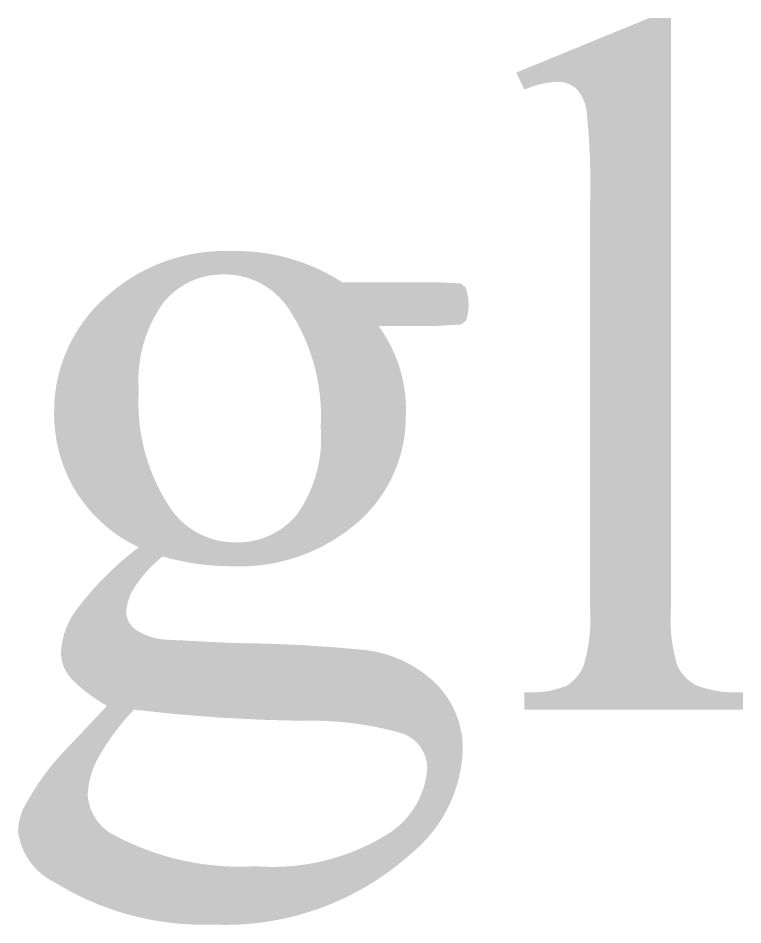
# Model space of a CAD drawing. Header units: millimetres. Extents: x 1235 to 1439, y 1033 to 1126.
# Drawn here: x 1332.411 to 1336.103, y 1051.88 to 1056.5 of the extents above; entities that cross this region are included whole.
import ezdxf

# ---------------------------------------------------------------- set-up
doc = ezdxf.new("R2010")
doc.units = ezdxf.units.MM
doc.layers.add('默认', color=18, linetype='Continuous', true_color=0x000000)

msp = doc.modelspace()

# ---------------------------------------------------------------- hatches: boundary and pattern name
at = {"layer": '默认'}
msp.add_hatch(color=256, dxfattribs=at).paths.add_polyline_path([(1335.7359, 1056.4996), (1335.7359, 1053.489), (1335.7349, 1053.4712), (1335.7343, 1053.4534), (1335.7342, 1053.4356), (1335.7344, 1053.4178), (1335.735, 1053.3999), (1335.7359, 1053.3821), (1335.7373, 1053.3642), (1335.7391, 1053.3464), (1335.7412, 1053.3286), (1335.7437, 1053.3109), (1335.7467, 1053.2933), (1335.7499, 1053.2757), (1335.7536, 1053.2583), (1335.7577, 1053.2409), (1335.7621, 1053.2236), (1335.7668, 1053.2065), (1335.7686, 1053.2025), (1335.7705, 1053.1984), (1335.7725, 1053.1944), (1335.7746, 1053.1904), (1335.7767, 1053.1865), (1335.7789, 1053.1825), (1335.7813, 1053.1787), (1335.7837, 1053.1748), (1335.7862, 1053.171), (1335.7887, 1053.1673), (1335.7914, 1053.1636), (1335.7941, 1053.1599), (1335.7969, 1053.1564), (1335.7998, 1053.1528), (1335.8028, 1053.1493), (1335.8058, 1053.1459), (1335.8089, 1053.1426), (1335.812, 1053.1393), (1335.8153, 1053.1361), (1335.8186, 1053.1329), (1335.8219, 1053.1299), (1335.8253, 1053.1269), (1335.8288, 1053.1239), (1335.8324, 1053.1211), (1335.8359, 1053.1183), (1335.8396, 1053.1156), (1335.8432, 1053.113), (1335.847, 1053.1105), (1335.8507, 1053.108), (1335.8545, 1053.1057), (1335.8584, 1053.1034), (1335.8622, 1053.1012), (1335.8765, 1053.0959), (1335.8909, 1053.0909), (1335.9055, 1053.0864), (1335.9202, 1053.0822), (1335.9351, 1053.0785), (1335.9501, 1053.0752), (1335.9652, 1053.0722), (1335.9804, 1053.0698), (1335.9956, 1053.0677), (1336.0109, 1053.0661), (1336.0262, 1053.0649), (1336.0416, 1053.0641), (1336.0569, 1053.0638), (1336.0722, 1053.0638), (1336.0874, 1053.0643), (1336.1026, 1053.0653), (1336.1026, 1052.9761), (1334.99, 1052.9761), (1334.99, 1053.0653), (1335.0035, 1053.0644), (1335.017, 1053.064), (1335.0306, 1053.0639), (1335.0441, 1053.0642), (1335.0577, 1053.0649), (1335.0713, 1053.066), (1335.0849, 1053.0674), (1335.0984, 1053.0693), (1335.1119, 1053.0715), (1335.1252, 1053.0741), (1335.1385, 1053.0771), (1335.1517, 1053.0805), (1335.1648, 1053.0842), (1335.1777, 1053.0883), (1335.1905, 1053.0927), (1335.2031, 1053.0975), (1335.2068, 1053.0998), (1335.2105, 1053.1022), (1335.2141, 1053.1046), (1335.2177, 1053.1071), (1335.2212, 1053.1098), (1335.2247, 1053.1124), (1335.2282, 1053.1152), (1335.2316, 1053.1181), (1335.2349, 1053.121), (1335.2382, 1053.124), (1335.2414, 1053.127), (1335.2446, 1053.1302), (1335.2477, 1053.1334), (1335.2507, 1053.1366), (1335.2537, 1053.14), (1335.2566, 1053.1434), (1335.2594, 1053.1468), (1335.2622, 1053.1503), (1335.2648, 1053.1539), (1335.2674, 1053.1575), (1335.27, 1053.1612), (1335.2724, 1053.1649), (1335.2748, 1053.1686), (1335.2771, 1053.1724), (1335.2793, 1053.1763), (1335.2814, 1053.1801), (1335.2834, 1053.1841), (1335.2854, 1053.188), (1335.2872, 1053.192), (1335.289, 1053.196), (1335.2907, 1053.2), (1335.2923, 1053.204), (1335.2972, 1053.2213), (1335.3017, 1053.2387), (1335.3059, 1053.2562), (1335.3096, 1053.2738), (1335.313, 1053.2915), (1335.316, 1053.3093), (1335.3186, 1053.3272), (1335.3208, 1053.3451), (1335.3227, 1053.3631), (1335.3241, 1053.3811), (1335.3252, 1053.3991), (1335.3258, 1053.4171), (1335.3261, 1053.4351), (1335.326, 1053.4531), (1335.3254, 1053.4711), (1335.3245, 1053.489), (1335.3245, 1055.5506), (1335.3261, 1055.6687), (1335.3237, 1055.7869), (1335.3174, 1055.9049), (1335.3072, 1056.0226), (1335.3067, 1056.0267), (1335.3061, 1056.0309), (1335.3055, 1056.035), (1335.3047, 1056.0391), (1335.3039, 1056.0432), (1335.303, 1056.0473), (1335.302, 1056.0514), (1335.3009, 1056.0555), (1335.2997, 1056.0595), (1335.2985, 1056.0636), (1335.2971, 1056.0676), (1335.2957, 1056.0716), (1335.2942, 1056.0756), (1335.2926, 1056.0795), (1335.291, 1056.0834), (1335.2892, 1056.0873), (1335.2874, 1056.0911), (1335.2855, 1056.0949), (1335.2835, 1056.0987), (1335.2814, 1056.1024), (1335.2793, 1056.1061), (1335.2771, 1056.1097), (1335.2748, 1056.1133), (1335.2725, 1056.1168), (1335.27, 1056.1202), (1335.2676, 1056.1236), (1335.265, 1056.127), (1335.2624, 1056.1303), (1335.2598, 1056.1335), (1335.257, 1056.1367), (1335.2543, 1056.1398), (1335.2514, 1056.1428), (1335.2489, 1056.1448), (1335.2463, 1056.1467), (1335.2437, 1056.1486), (1335.241, 1056.1505), (1335.2382, 1056.1522), (1335.2354, 1056.154), (1335.2326, 1056.1556), (1335.2297, 1056.1572), (1335.2268, 1056.1588), (1335.2239, 1056.1603), (1335.2209, 1056.1617), (1335.2178, 1056.163), (1335.2148, 1056.1643), (1335.2117, 1056.1655), (1335.2086, 1056.1667), (1335.2054, 1056.1678), (1335.2022, 1056.1688), (1335.199, 1056.1697), (1335.1958, 1056.1706), (1335.1926, 1056.1713), (1335.1894, 1056.172), (1335.1861, 1056.1727), (1335.1829, 1056.1732), (1335.1796, 1056.1737), (1335.1763, 1056.1742), (1335.1731, 1056.1745), (1335.1698, 1056.1748), (1335.1665, 1056.175), (1335.1633, 1056.1751), (1335.16, 1056.1751), (1335.1568, 1056.1751), (1335.1536, 1056.175), (1335.1431, 1056.1743), (1335.1326, 1056.1734), (1335.1221, 1056.1722), (1335.1116, 1056.1708), (1335.1011, 1056.1691), (1335.0907, 1056.1672), (1335.0803, 1056.1651), (1335.07, 1056.1627), (1335.0597, 1056.1601), (1335.0495, 1056.1572), (1335.0393, 1056.1541), (1335.0293, 1056.1508), (1335.0193, 1056.1473), (1335.0094, 1056.1435), (1334.9997, 1056.1396), (1334.99, 1056.1354), (1334.9479, 1056.2221), (1335.6244, 1056.4996)], flags=0)
h = msp.add_hatch(color=256, dxfattribs=at)
h.paths.add_polyline_path([(1333.0251, 1053.8037), (1333.013, 1053.8095), (1333.001, 1053.8154), (1332.9891, 1053.8217), (1332.9773, 1053.8281), (1332.9656, 1053.8348), (1332.9539, 1053.8417), (1332.9424, 1053.8488), (1332.931, 1053.8561), (1332.9197, 1053.8637), (1332.9086, 1053.8714), (1332.8975, 1053.8794), (1332.8867, 1053.8876), (1332.8759, 1053.896), (1332.8653, 1053.9045), (1332.8549, 1053.9133), (1332.8446, 1053.9223), (1332.8345, 1053.9314), (1332.8245, 1053.9408), (1332.8148, 1053.9503), (1332.8052, 1053.9599), (1332.7957, 1053.9698), (1332.7865, 1053.9798), (1332.7775, 1053.9899), (1332.7687, 1054.0002), (1332.76, 1054.0107), (1332.7516, 1054.0213), (1332.7434, 1054.032), (1332.7353, 1054.0429), (1332.7275, 1054.0538), (1332.72, 1054.0649), (1332.7126, 1054.0761), (1332.7054, 1054.0874), (1332.6921, 1054.1099), (1332.6796, 1054.133), (1332.6678, 1054.1566), (1332.6622, 1054.1686), (1332.6568, 1054.1807), (1332.6516, 1054.1929), (1332.6466, 1054.2052), (1332.6419, 1054.2176), (1332.6373, 1054.2301), (1332.633, 1054.2427), (1332.6289, 1054.2553), (1332.625, 1054.2681), (1332.6213, 1054.2809), (1332.6179, 1054.2937), (1332.6147, 1054.3067), (1332.6117, 1054.3196), (1332.6089, 1054.3326), (1332.6064, 1054.3457), (1332.6041, 1054.3588), (1332.602, 1054.3719), (1332.6002, 1054.385), (1332.5986, 1054.3982), (1332.5973, 1054.4113), (1332.5952, 1054.4376), (1332.5941, 1054.4639), (1332.5939, 1054.4901), (1332.5946, 1054.5298), (1332.5957, 1054.5498), (1332.5974, 1054.5699), (1332.5996, 1054.59), (1332.6023, 1054.6101), (1332.6055, 1054.6302), (1332.6093, 1054.6502), (1332.6137, 1054.6702), (1332.6185, 1054.6902), (1332.624, 1054.71), (1332.6299, 1054.7298), (1332.6364, 1054.7494), (1332.6434, 1054.7688), (1332.6509, 1054.788), (1332.659, 1054.8071), (1332.6675, 1054.8259), (1332.6766, 1054.8445), (1332.6861, 1054.8629), (1332.6961, 1054.8809), (1332.7066, 1054.8987), (1332.7175, 1054.9161), (1332.7289, 1054.9332), (1332.7406, 1054.9499), (1332.7528, 1054.9663), (1332.7654, 1054.9824), (1332.7783, 1054.998), (1332.7916, 1055.0132), (1332.8052, 1055.028), (1332.8191, 1055.0424), (1332.8334, 1055.0564), (1332.864, 1055.0845), (1332.8804, 1055.0989), (1332.8973, 1055.1129), (1332.9146, 1055.1265), (1332.9323, 1055.1398), (1332.9504, 1055.1526), (1332.9689, 1055.1651), (1332.9877, 1055.1771), (1333.0068, 1055.1887), (1333.0262, 1055.1998), (1333.046, 1055.2104), (1333.0661, 1055.2206), (1333.0864, 1055.2303), (1333.107, 1055.2395), (1333.1278, 1055.2482), (1333.1488, 1055.2563), (1333.1701, 1055.264), (1333.1915, 1055.271), (1333.2131, 1055.2776), (1333.2348, 1055.2836), (1333.2566, 1055.2891), (1333.2785, 1055.294), (1333.3005, 1055.2983), (1333.3225, 1055.3021), (1333.3446, 1055.3053), (1333.3667, 1055.308), (1333.3888, 1055.3102), (1333.4108, 1055.3117), (1333.4328, 1055.3128), (1333.4548, 1055.3133), (1333.4766, 1055.3133), (1333.4983, 1055.3127), (1333.5166, 1055.313), (1333.535, 1055.3129), (1333.5533, 1055.3125), (1333.5717, 1055.3118), (1333.5902, 1055.3107), (1333.6086, 1055.3093), (1333.6271, 1055.3075), (1333.6455, 1055.3054), (1333.6639, 1055.3029), (1333.6823, 1055.3001), (1333.7007, 1055.2969), (1333.719, 1055.2934), (1333.7372, 1055.2895), (1333.7554, 1055.2853), (1333.7735, 1055.2808), (1333.7915, 1055.2759), (1333.8095, 1055.2706), (1333.8273, 1055.265), (1333.845, 1055.2591), (1333.8626, 1055.2529), (1333.88, 1055.2463), (1333.8973, 1055.2395), (1333.9145, 1055.2323), (1333.9315, 1055.2248), (1333.9483, 1055.2169), (1333.965, 1055.2088), (1333.9815, 1055.2004), (1333.9978, 1055.1917), (1334.0138, 1055.1827), (1334.0297, 1055.1735), (1334.0454, 1055.1639), (1334.0608, 1055.1541), (1334.5415, 1055.1541), (1334.6654, 1055.1479), (1334.6902, 1055.1269), (1334.6919, 1055.1219), (1334.6935, 1055.1168), (1334.695, 1055.1118), (1334.6964, 1055.1066), (1334.6977, 1055.1015), (1334.6989, 1055.0962), (1334.7, 1055.091), (1334.701, 1055.0857), (1334.7019, 1055.0804), (1334.7027, 1055.0751), (1334.7034, 1055.0698), (1334.704, 1055.0644), (1334.7044, 1055.059), (1334.7048, 1055.0536), (1334.705, 1055.0482), (1334.7052, 1055.0428), (1334.7052, 1055.0374), (1334.7051, 1055.032), (1334.7049, 1055.0266), (1334.7046, 1055.0212), (1334.7042, 1055.0158), (1334.7037, 1055.0105), (1334.703, 1055.0051), (1334.7023, 1054.9998), (1334.7015, 1054.9945), (1334.7005, 1054.9892), (1334.6995, 1054.984), (1334.6983, 1054.9788), (1334.697, 1054.9736), (1334.6957, 1054.9685), (1334.6942, 1054.9634), (1334.6927, 1054.9584), (1334.6667, 1054.9386), (1334.5415, 1054.9311), (1334.2467, 1054.9311), (1334.2554, 1054.919), (1334.2638, 1054.9067), (1334.2721, 1054.8941), (1334.28, 1054.8813), (1334.2878, 1054.8684), (1334.2953, 1054.8552), (1334.3025, 1054.8419), (1334.3095, 1054.8284), (1334.3162, 1054.8147), (1334.3226, 1054.8009), (1334.3287, 1054.7869), (1334.3345, 1054.7727), (1334.34, 1054.7585), (1334.3453, 1054.7441), (1334.3502, 1054.7296), (1334.3548, 1054.715), (1334.3591, 1054.7003), (1334.3631, 1054.6855), (1334.3668, 1054.6706), (1334.3701, 1054.6557), (1334.3732, 1054.6407), (1334.3759, 1054.6257), (1334.3783, 1054.6106), (1334.3803, 1054.5955), (1334.3821, 1054.5804), (1334.3835, 1054.5653), (1334.3846, 1054.5502), (1334.3854, 1054.5351), (1334.3859, 1054.5201), (1334.386, 1054.5051), (1334.3859, 1054.4901), (1334.3848, 1054.4378), (1334.3837, 1054.419), (1334.3821, 1054.4002), (1334.38, 1054.3813), (1334.3774, 1054.3624), (1334.3743, 1054.3435), (1334.3707, 1054.3247), (1334.3665, 1054.3059), (1334.3619, 1054.2871), (1334.3567, 1054.2685), (1334.351, 1054.25), (1334.3448, 1054.2316), (1334.3381, 1054.2133), (1334.3308, 1054.1953), (1334.3231, 1054.1774), (1334.3149, 1054.1597), (1334.3063, 1054.1423), (1334.2972, 1054.1252), (1334.2876, 1054.1083), (1334.2776, 1054.0917), (1334.2671, 1054.0754), (1334.2562, 1054.0594), (1334.245, 1054.0438), (1334.2333, 1054.0285), (1334.2213, 1054.0136), (1334.209, 1053.9991), (1334.1963, 1053.985), (1334.1833, 1053.9712), (1334.17, 1053.9579), (1334.1564, 1053.945), (1334.1426, 1053.9325), (1334.1261, 1053.9185), (1334.1093, 1053.9049), (1334.0921, 1053.8915), (1334.0745, 1053.8786), (1334.0565, 1053.866), (1334.0382, 1053.8538), (1334.0195, 1053.842), (1334.0005, 1053.8307), (1333.9812, 1053.8197), (1333.9616, 1053.8092), (1333.9418, 1053.7992), (1333.9216, 1053.7897), (1333.9012, 1053.7806), (1333.8806, 1053.772), (1333.8597, 1053.764), (1333.8387, 1053.7564), (1333.8175, 1053.7493), (1333.7961, 1053.7428), (1333.7746, 1053.7368), (1333.7529, 1053.7313), (1333.7312, 1053.7264), (1333.7094, 1053.722), (1333.6875, 1053.7181), (1333.6655, 1053.7147), (1333.6436, 1053.7119), (1333.6216, 1053.7097), (1333.5997, 1053.7079), (1333.5778, 1053.7067), (1333.556, 1053.706), (1333.5342, 1053.7059), (1333.5125, 1053.7062), (1333.4909, 1053.707), (1333.4474, 1053.708), (1333.4038, 1053.7105), (1333.3603, 1053.7145), (1333.317, 1053.7199), (1333.2738, 1053.7269), (1333.231, 1053.7354), (1333.1885, 1053.7453), (1333.1465, 1053.7566), (1333.1357, 1053.7479), (1333.1252, 1053.7389), (1333.1148, 1053.7298), (1333.1046, 1053.7203), (1333.0945, 1053.7107), (1333.0847, 1053.7008), (1333.0751, 1053.6908), (1333.0657, 1053.6805), (1333.0566, 1053.67), (1333.0476, 1053.6594), (1333.0389, 1053.6485), (1333.0304, 1053.6375), (1333.0222, 1053.6263), (1333.0142, 1053.615), (1333.0065, 1053.6035), (1332.999, 1053.5918), (1332.995, 1053.585), (1332.9912, 1053.5781), (1332.9875, 1053.571), (1332.9841, 1053.5639), (1332.9809, 1053.5566), (1332.9779, 1053.5492), (1332.9751, 1053.5417), (1332.9725, 1053.5341), (1332.9702, 1053.5264), (1332.9681, 1053.5187), (1332.9663, 1053.5109), (1332.9647, 1053.5031), (1332.9633, 1053.4953), (1332.9622, 1053.4874), (1332.9613, 1053.4795), (1332.9606, 1053.4717), (1332.9608, 1053.4688), (1332.9611, 1053.4659), (1332.9614, 1053.4631), (1332.9618, 1053.4602), (1332.9623, 1053.4573), (1332.9629, 1053.4544), (1332.9635, 1053.4516), (1332.9642, 1053.4487), (1332.965, 1053.4459), (1332.9659, 1053.443), (1332.9668, 1053.4402), (1332.9678, 1053.4374), (1332.9689, 1053.4347), (1332.9701, 1053.4319), (1332.9713, 1053.4292), (1332.9726, 1053.4265), (1332.974, 1053.4239), (1332.9754, 1053.4213), (1332.9769, 1053.4187), (1332.9785, 1053.4162), (1332.9801, 1053.4137), (1332.9818, 1053.4112), (1332.9835, 1053.4089), (1332.9853, 1053.4065), (1332.9872, 1053.4042), (1332.9891, 1053.402), (1332.9911, 1053.3998), (1332.9931, 1053.3977), (1332.9951, 1053.3957), (1332.9972, 1053.3937), (1332.9994, 1053.3917), (1333.0015, 1053.3899), (1333.0058, 1053.3868), (1333.0102, 1053.3838), (1333.0147, 1053.3808), (1333.0192, 1053.378), (1333.0237, 1053.3752), (1333.0284, 1053.3724), (1333.0331, 1053.3698), (1333.0378, 1053.3672), (1333.0426, 1053.3648), (1333.0474, 1053.3624), (1333.0523, 1053.3601), (1333.0572, 1053.3578), (1333.0622, 1053.3557), (1333.0672, 1053.3537), (1333.0722, 1053.3517), (1333.0773, 1053.3498), (1333.0824, 1053.3481), (1333.0876, 1053.3464), (1333.0928, 1053.3448), (1333.0979, 1053.3433), (1333.1032, 1053.3419), (1333.1084, 1053.3406), (1333.1137, 1053.3394), (1333.1189, 1053.3383), (1333.1242, 1053.3373), (1333.1295, 1053.3364), (1333.1348, 1053.3356), (1333.1401, 1053.3348), (1333.1454, 1053.3342), (1333.1507, 1053.3337), (1333.156, 1053.3332), (1333.1613, 1053.3329), (1333.5083, 1053.3155), (1333.6739, 1053.3127), (1333.8395, 1053.3059), (1334.0048, 1053.2953), (1334.1698, 1053.2809), (1334.1825, 1053.2794), (1334.1951, 1053.2777), (1334.2077, 1053.2758), (1334.2203, 1053.2735), (1334.2329, 1053.2711), (1334.2455, 1053.2683), (1334.2581, 1053.2653), (1334.2706, 1053.262), (1334.283, 1053.2584), (1334.2954, 1053.2546), (1334.3078, 1053.2505), (1334.32, 1053.2462), (1334.3322, 1053.2416), (1334.3443, 1053.2367), (1334.3563, 1053.2316), (1334.3682, 1053.2262), (1334.3799, 1053.2206), (1334.3916, 1053.2147), (1334.4031, 1053.2086), (1334.4144, 1053.2023), (1334.4257, 1053.1957), (1334.4368, 1053.1889), (1334.4477, 1053.1819), (1334.4584, 1053.1747), (1334.469, 1053.1673), (1334.4794, 1053.1596), (1334.4896, 1053.1518), (1334.4997, 1053.1438), (1334.5095, 1053.1356), (1334.5191, 1053.1272), (1334.5286, 1053.1186), (1334.5378, 1053.1099), (1334.5459, 1053.1016), (1334.5538, 1053.0932), (1334.5615, 1053.0844), (1334.5691, 1053.0755), (1334.5764, 1053.0663), (1334.5836, 1053.057), (1334.5905, 1053.0474), (1334.5972, 1053.0376), (1334.6037, 1053.0276), (1334.6099, 1053.0174), (1334.6159, 1053.0071), (1334.6216, 1052.9966), (1334.627, 1052.9859), (1334.6322, 1052.9751), (1334.6371, 1052.9641), (1334.6417, 1052.9531), (1334.6461, 1052.9419), (1334.6501, 1052.9306), (1334.6539, 1052.9192), (1334.6573, 1052.9077), (1334.6605, 1052.8962), (1334.6633, 1052.8846), (1334.6659, 1052.8729), (1334.6681, 1052.8612), (1334.6701, 1052.8495), (1334.6717, 1052.8378), (1334.6731, 1052.8261), (1334.6741, 1052.8144), (1334.6748, 1052.8027), (1334.6753, 1052.7911), (1334.6755, 1052.7795), (1334.6753, 1052.7679), (1334.6743, 1052.7496), (1334.6729, 1052.7311), (1334.6709, 1052.7126), (1334.6684, 1052.6941), (1334.6655, 1052.6756), (1334.662, 1052.6571), (1334.6581, 1052.6386), (1334.6536, 1052.6202), (1334.6487, 1052.6019), (1334.6432, 1052.5836), (1334.6373, 1052.5655), (1334.6309, 1052.5475), (1334.6239, 1052.5296), (1334.6165, 1052.5119), (1334.6086, 1052.4944), (1334.6003, 1052.4771), (1334.5915, 1052.4601), (1334.5822, 1052.4433), (1334.5725, 1052.4267), (1334.5624, 1052.4105), (1334.5518, 1052.3945), (1334.5409, 1052.3789), (1334.5296, 1052.3636), (1334.5178, 1052.3486), (1334.5058, 1052.334), (1334.4934, 1052.3198), (1334.4806, 1052.3059), (1334.4676, 1052.2924), (1334.4542, 1052.2794), (1334.4406, 1052.2667), (1334.4268, 1052.2544), (1334.4127, 1052.2426), (1334.3875, 1052.2205), (1334.3616, 1052.1989), (1334.3351, 1052.1778), (1334.3081, 1052.1572), (1334.2804, 1052.1373), (1334.2522, 1052.118), (1334.2235, 1052.0993), (1334.1942, 1052.0812), (1334.1644, 1052.0638), (1334.1341, 1052.0472), (1334.1034, 1052.0312), (1334.0723, 1052.016), (1334.0407, 1052.0015), (1334.0088, 1051.9878), (1333.9765, 1051.9748), (1333.944, 1051.9627), (1333.9111, 1051.9514), (1333.878, 1051.9408), (1333.8446, 1051.9311), (1333.811, 1051.9223), (1333.7773, 1051.9142), (1333.7435, 1051.907), (1333.7095, 1051.9007), (1333.6755, 1051.8951), (1333.6414, 1051.8905), (1333.6073, 1051.8866), (1333.5732, 1051.8836), (1333.5392, 1051.8814), (1333.5053, 1051.8801), (1333.4714, 1051.8795), (1333.4377, 1051.8798), (1333.4042, 1051.8809), (1333.378, 1051.8802), (1333.3518, 1051.8801), (1333.3255, 1051.8804), (1333.2992, 1051.8812), (1333.2728, 1051.8825), (1333.2464, 1051.8843), (1333.22, 1051.8866), (1333.1936, 1051.8893), (1333.1673, 1051.8926), (1333.1409, 1051.8963), (1333.1146, 1051.9005), (1333.0884, 1051.9052), (1333.0622, 1051.9104), (1333.0362, 1051.9161), (1333.0102, 1051.9223), (1332.9843, 1051.9289), (1332.9586, 1051.936), (1332.933, 1051.9436), (1332.9076, 1051.9517), (1332.8823, 1051.9602), (1332.8572, 1051.9692), (1332.8323, 1051.9786), (1332.8076, 1051.9885), (1332.7832, 1051.9989), (1332.7589, 1052.0096), (1332.7349, 1052.0208), (1332.7111, 1052.0324), (1332.6876, 1052.0444), (1332.6644, 1052.0568), (1332.6414, 1052.0697), (1332.6188, 1052.0829), (1332.5964, 1052.0964), (1332.5875, 1052.1009), (1332.5787, 1052.1057), (1332.5699, 1052.1108), (1332.5613, 1052.1161), (1332.5528, 1052.1218), (1332.5444, 1052.1278), (1332.5362, 1052.134), (1332.5281, 1052.1405), (1332.5202, 1052.1473), (1332.5125, 1052.1544), (1332.505, 1052.1617), (1332.4977, 1052.1693), (1332.4907, 1052.1771), (1332.4838, 1052.1851), (1332.4773, 1052.1934), (1332.471, 1052.2018), (1332.4649, 1052.2105), (1332.4592, 1052.2193), (1332.4537, 1052.2283), (1332.4485, 1052.2375), (1332.4436, 1052.2468), (1332.439, 1052.2562), (1332.4348, 1052.2658), (1332.4308, 1052.2754), (1332.4272, 1052.2851), (1332.4239, 1052.2949), (1332.4209, 1052.3047), (1332.4182, 1052.3146), (1332.4158, 1052.3245), (1332.4137, 1052.3344), (1332.412, 1052.3443), (1332.4106, 1052.3541), (1332.4107, 1052.3618), (1332.4111, 1052.3694), (1332.4117, 1052.3771), (1332.4125, 1052.3847), (1332.4135, 1052.3923), (1332.4147, 1052.4), (1332.4161, 1052.4075), (1332.4177, 1052.4151), (1332.4195, 1052.4226), (1332.4216, 1052.43), (1332.4238, 1052.4374), (1332.4262, 1052.4447), (1332.4288, 1052.4519), (1332.4316, 1052.4591), (1332.4346, 1052.4661), (1332.4378, 1052.4731), (1332.4563, 1052.507), (1332.4757, 1052.5404), (1332.4961, 1052.5732), (1332.5174, 1052.6055), (1332.5396, 1052.6372), (1332.5627, 1052.6683), (1332.5866, 1052.6986), (1332.6113, 1052.7283), (1332.864, 1052.9959), (1332.8515, 1053.0029), (1332.8392, 1053.0101), (1332.827, 1053.0175), (1332.8149, 1053.0251), (1332.8029, 1053.033), (1332.7911, 1053.0411), (1332.7794, 1053.0494), (1332.7679, 1053.058), (1332.7565, 1053.0667), (1332.7453, 1053.0757), (1332.7343, 1053.0848), (1332.7234, 1053.0942), (1332.7128, 1053.1037), (1332.7023, 1053.1134), (1332.692, 1053.1233), (1332.6819, 1053.1334), (1332.6788, 1053.1369), (1332.6758, 1053.1404), (1332.6728, 1053.144), (1332.67, 1053.1477), (1332.6672, 1053.1514), (1332.6645, 1053.1553), (1332.6618, 1053.1592), (1332.6593, 1053.1632), (1332.6568, 1053.1672), (1332.6545, 1053.1713), (1332.6522, 1053.1755), (1332.65, 1053.1797), (1332.6479, 1053.184), (1332.646, 1053.1884), (1332.6441, 1053.1927), (1332.6423, 1053.1972), (1332.6406, 1053.2016), (1332.6391, 1053.2061), (1332.6376, 1053.2107), (1332.6363, 1053.2153), (1332.635, 1053.2198), (1332.6339, 1053.2245), (1332.6329, 1053.2291), (1332.632, 1053.2337), (1332.6312, 1053.2384), (1332.6305, 1053.2431), (1332.6299, 1053.2477), (1332.6294, 1053.2524), (1332.629, 1053.257), (1332.6288, 1053.2617), (1332.6286, 1053.2663), (1332.6286, 1053.2709), (1332.6297, 1053.2844), (1332.6313, 1053.2978), (1332.6334, 1053.3112), (1332.6358, 1053.3246), (1332.6388, 1053.3379), (1332.6422, 1053.3511), (1332.646, 1053.3643), (1332.6503, 1053.3773), (1332.655, 1053.3901), (1332.6601, 1053.4028), (1332.6657, 1053.4153), (1332.6716, 1053.4276), (1332.678, 1053.4396), (1332.6847, 1053.4514), (1332.6918, 1053.4629), (1332.6992, 1053.4741), (1332.7167, 1053.4973), (1332.7345, 1053.5201), (1332.7528, 1053.5427), (1332.7715, 1053.5649), (1332.7906, 1053.5869), (1332.8102, 1053.6084), (1332.8301, 1053.6297), (1332.8503, 1053.6506), (1332.871, 1053.6711), (1332.892, 1053.6912), (1332.9134, 1053.711), (1332.9351, 1053.7303), (1332.9571, 1053.7493), (1332.9795, 1053.7679), (1333.0021, 1053.786)], flags=0)
h.paths.add_polyline_path([(1333.4562, 1055.1938), (1333.4455, 1055.1937), (1333.4348, 1055.1934), (1333.4241, 1055.1928), (1333.4132, 1055.1919), (1333.4024, 1055.1906), (1333.3916, 1055.1891), (1333.3807, 1055.1872), (1333.3699, 1055.185), (1333.3591, 1055.1825), (1333.3484, 1055.1797), (1333.3377, 1055.1766), (1333.3271, 1055.1731), (1333.3166, 1055.1694), (1333.3062, 1055.1653), (1333.2958, 1055.1609), (1333.2857, 1055.1563), (1333.2756, 1055.1513), (1333.2657, 1055.146), (1333.256, 1055.1405), (1333.2464, 1055.1347), (1333.2371, 1055.1287), (1333.2279, 1055.1224), (1333.2189, 1055.1158), (1333.2102, 1055.109), (1333.2017, 1055.102), (1333.1934, 1055.0948), (1333.1853, 1055.0873), (1333.1776, 1055.0797), (1333.17, 1055.0719), (1333.1627, 1055.064), (1333.1557, 1055.0558), (1333.149, 1055.0476), (1333.1407, 1055.0356), (1333.1326, 1055.0234), (1333.1247, 1055.011), (1333.1171, 1054.9984), (1333.1098, 1054.9856), (1333.1027, 1054.9726), (1333.0959, 1054.9595), (1333.0894, 1054.9461), (1333.0831, 1054.9326), (1333.0771, 1054.919), (1333.0715, 1054.9051), (1333.0661, 1054.8912), (1333.061, 1054.8771), (1333.0562, 1054.8629), (1333.0518, 1054.8486), (1333.0476, 1054.8342), (1333.0438, 1054.8197), (1333.0403, 1054.8052), (1333.0371, 1054.7905), (1333.0342, 1054.7758), (1333.0317, 1054.7611), (1333.0295, 1054.7463), (1333.0276, 1054.7315), (1333.026, 1054.7167), (1333.0248, 1054.7019), (1333.0238, 1054.6871), (1333.0233, 1054.6723), (1333.023, 1054.6576), (1333.023, 1054.6429), (1333.0234, 1054.6282), (1333.0241, 1054.6136), (1333.0251, 1054.5991), (1333.024, 1054.5794), (1333.0234, 1054.5596), (1333.0232, 1054.5398), (1333.0234, 1054.5199), (1333.024, 1054.4999), (1333.0251, 1054.48), (1333.0265, 1054.46), (1333.0284, 1054.44), (1333.0307, 1054.42), (1333.0334, 1054.4), (1333.0365, 1054.3801), (1333.04, 1054.3602), (1333.044, 1054.3404), (1333.0484, 1054.3206), (1333.0532, 1054.301), (1333.0584, 1054.2814), (1333.064, 1054.262), (1333.07, 1054.2426), (1333.0764, 1054.2235), (1333.0833, 1054.2044), (1333.0905, 1054.1856), (1333.0981, 1054.1669), (1333.106, 1054.1484), (1333.1144, 1054.1301), (1333.1231, 1054.112), (1333.1322, 1054.0941), (1333.1416, 1054.0764), (1333.1513, 1054.059), (1333.1614, 1054.0419), (1333.1718, 1054.025), (1333.1825, 1054.0084), (1333.1936, 1053.992), (1333.2005, 1053.9828), (1333.2077, 1053.9738), (1333.2152, 1053.965), (1333.223, 1053.9563), (1333.2311, 1053.9478), (1333.2395, 1053.9395), (1333.2482, 1053.9314), (1333.2571, 1053.9236), (1333.2663, 1053.916), (1333.2758, 1053.9086), (1333.2855, 1053.9016), (1333.2954, 1053.8948), (1333.3056, 1053.8883), (1333.316, 1053.882), (1333.3265, 1053.8762), (1333.3373, 1053.8706), (1333.3482, 1053.8653), (1333.3592, 1053.8604), (1333.3704, 1053.8559), (1333.3817, 1053.8516), (1333.3931, 1053.8478), (1333.4046, 1053.8442), (1333.4162, 1053.8411), (1333.4278, 1053.8383), (1333.4394, 1053.8358), (1333.4511, 1053.8337), (1333.4628, 1053.832), (1333.4744, 1053.8306), (1333.486, 1053.8295), (1333.4976, 1053.8288), (1333.5092, 1053.8285), (1333.5313, 1053.8284), (1333.542, 1053.8286), (1333.5528, 1053.829), (1333.5636, 1053.8298), (1333.5745, 1053.8309), (1333.5853, 1053.8323), (1333.5962, 1053.8341), (1333.6071, 1053.8361), (1333.6179, 1053.8384), (1333.6286, 1053.8411), (1333.6394, 1053.8441), (1333.65, 1053.8473), (1333.6606, 1053.8509), (1333.6711, 1053.8548), (1333.6815, 1053.859), (1333.6917, 1053.8635), (1333.7018, 1053.8683), (1333.7118, 1053.8734), (1333.7216, 1053.8788), (1333.7313, 1053.8844), (1333.7407, 1053.8903), (1333.75, 1053.8964), (1333.7591, 1053.9028), (1333.768, 1053.9095), (1333.7766, 1053.9163), (1333.785, 1053.9234), (1333.7932, 1053.9307), (1333.8011, 1053.9381), (1333.8088, 1053.9458), (1333.8163, 1053.9536), (1333.8235, 1053.9616), (1333.8304, 1053.9697), (1333.8386, 1053.9815), (1333.8466, 1053.9936), (1333.8543, 1054.0058), (1333.8618, 1054.0183), (1333.869, 1054.031), (1333.876, 1054.0438), (1333.8827, 1054.0568), (1333.8892, 1054.07), (1333.8953, 1054.0834), (1333.9012, 1054.0969), (1333.9068, 1054.1106), (1333.9121, 1054.1244), (1333.9171, 1054.1383), (1333.9218, 1054.1523), (1333.9262, 1054.1665), (1333.9303, 1054.1807), (1333.934, 1054.1951), (1333.9374, 1054.2095), (1333.9406, 1054.224), (1333.9434, 1054.2385), (1333.9458, 1054.2531), (1333.948, 1054.2677), (1333.9498, 1054.2823), (1333.9513, 1054.297), (1333.9525, 1054.3116), (1333.9533, 1054.3262), (1333.9539, 1054.3408), (1333.9541, 1054.3554), (1333.954, 1054.37), (1333.9535, 1054.3845), (1333.9528, 1054.3989), (1333.9518, 1054.4132), (1333.9528, 1054.4333), (1333.9533, 1054.4534), (1333.9535, 1054.4735), (1333.9532, 1054.4937), (1333.9525, 1054.514), (1333.9514, 1054.5343), (1333.9499, 1054.5546), (1333.948, 1054.5749), (1333.9457, 1054.5952), (1333.9429, 1054.6155), (1333.9397, 1054.6357), (1333.9361, 1054.6559), (1333.932, 1054.676), (1333.9276, 1054.6961), (1333.9227, 1054.716), (1333.9174, 1054.7359), (1333.9117, 1054.7557), (1333.9056, 1054.7753), (1333.8991, 1054.7948), (1333.8922, 1054.8141), (1333.8849, 1054.8333), (1333.8773, 1054.8523), (1333.8692, 1054.8711), (1333.8608, 1054.8897), (1333.852, 1054.9081), (1333.8428, 1054.9263), (1333.8333, 1054.9442), (1333.8235, 1054.962), (1333.8133, 1054.9794), (1333.8028, 1054.9966), (1333.7919, 1055.0136), (1333.7808, 1055.0302), (1333.774, 1055.0394), (1333.7669, 1055.0484), (1333.7595, 1055.0573), (1333.7518, 1055.066), (1333.7438, 1055.0745), (1333.7355, 1055.0828), (1333.727, 1055.0909), (1333.7181, 1055.0987), (1333.709, 1055.1063), (1333.6996, 1055.1137), (1333.69, 1055.1208), (1333.6801, 1055.1276), (1333.67, 1055.1341), (1333.6597, 1055.1404), (1333.6493, 1055.1463), (1333.6386, 1055.1518), (1333.6277, 1055.1571), (1333.6168, 1055.162), (1333.6056, 1055.1666), (1333.5944, 1055.1708), (1333.5831, 1055.1747), (1333.5716, 1055.1782), (1333.5601, 1055.1813), (1333.5486, 1055.1841), (1333.537, 1055.1866), (1333.5254, 1055.1887), (1333.5138, 1055.1904), (1333.5022, 1055.1918), (1333.4906, 1055.1928), (1333.4791, 1055.1934), (1333.4676, 1055.1938)], flags=0)
h.paths.add_polyline_path([(1333.8576, 1052.9191), (1333.6428, 1052.9249), (1333.4282, 1052.9363), (1333.2139, 1052.9534), (1333.0003, 1052.9761), (1332.9753, 1052.9491), (1332.9511, 1052.9214), (1332.9277, 1052.8929), (1332.9052, 1052.8637), (1332.8836, 1052.8338), (1332.8629, 1052.8033), (1332.8431, 1052.7723), (1332.8244, 1052.7407), (1332.8178, 1052.7293), (1332.8116, 1052.7177), (1332.8058, 1052.7059), (1332.8003, 1052.6939), (1332.7951, 1052.6817), (1332.7904, 1052.6693), (1332.786, 1052.6567), (1332.7821, 1052.644), (1332.7785, 1052.6312), (1332.7753, 1052.6184), (1332.7725, 1052.6054), (1332.7702, 1052.5923), (1332.7683, 1052.5793), (1332.7667, 1052.5662), (1332.7656, 1052.5531), (1332.7649, 1052.54), (1332.7656, 1052.5321), (1332.7666, 1052.5241), (1332.7679, 1052.5162), (1332.7694, 1052.5082), (1332.7712, 1052.5002), (1332.7732, 1052.4922), (1332.7755, 1052.4843), (1332.7782, 1052.4764), (1332.781, 1052.4686), (1332.7842, 1052.4608), (1332.7876, 1052.4531), (1332.7913, 1052.4456), (1332.7952, 1052.4381), (1332.7994, 1052.4307), (1332.8039, 1052.4235), (1332.8086, 1052.4165), (1332.8135, 1052.4096), (1332.8187, 1052.4028), (1332.8241, 1052.3963), (1332.8297, 1052.39), (1332.8355, 1052.3838), (1332.8414, 1052.3779), (1332.8476, 1052.3722), (1332.8539, 1052.3667), (1332.8603, 1052.3615), (1332.8669, 1052.3565), (1332.8736, 1052.3518), (1332.8805, 1052.3473), (1332.8874, 1052.343), (1332.8944, 1052.339), (1332.9015, 1052.3353), (1332.9086, 1052.3318), (1332.9496, 1052.3112), (1332.9914, 1052.292), (1333.034, 1052.2741), (1333.0773, 1052.2575), (1333.1213, 1052.2425), (1333.1658, 1052.2289), (1333.2108, 1052.2168), (1333.2562, 1052.2062), (1333.3019, 1052.1972), (1333.3479, 1052.1898), (1333.3941, 1052.1839), (1333.4404, 1052.1797), (1333.4866, 1052.177), (1333.5328, 1052.1758), (1333.5789, 1052.1762), (1333.6247, 1052.1782), (1333.6458, 1052.1768), (1333.667, 1052.1758), (1333.6883, 1052.1752), (1333.7097, 1052.175), (1333.731, 1052.1753), (1333.7525, 1052.1759), (1333.7739, 1052.177), (1333.7954, 1052.1785), (1333.8168, 1052.1804), (1333.8383, 1052.1827), (1333.8597, 1052.1854), (1333.8811, 1052.1886), (1333.9024, 1052.1922), (1333.9237, 1052.1962), (1333.9448, 1052.2006), (1333.966, 1052.2054), (1333.987, 1052.2107), (1334.0079, 1052.2163), (1334.0286, 1052.2224), (1334.0493, 1052.2288), (1334.0698, 1052.2357), (1334.0901, 1052.2429), (1334.1103, 1052.2506), (1334.1303, 1052.2586), (1334.1501, 1052.267), (1334.1697, 1052.2757), (1334.1891, 1052.2848), (1334.2083, 1052.2943), (1334.2272, 1052.3041), (1334.2459, 1052.3143), (1334.2644, 1052.3247), (1334.2826, 1052.3355), (1334.2932, 1052.342), (1334.3038, 1052.3488), (1334.3141, 1052.356), (1334.3244, 1052.3635), (1334.3344, 1052.3713), (1334.3443, 1052.3795), (1334.354, 1052.388), (1334.3634, 1052.3968), (1334.3726, 1052.4059), (1334.3816, 1052.4153), (1334.3903, 1052.4251), (1334.3987, 1052.4351), (1334.4068, 1052.4454), (1334.4146, 1052.4559), (1334.4221, 1052.4667), (1334.4293, 1052.4777), (1334.4362, 1052.4889), (1334.4427, 1052.5003), (1334.4488, 1052.5119), (1334.4546, 1052.5237), (1334.46, 1052.5356), (1334.465, 1052.5476), (1334.4697, 1052.5597), (1334.474, 1052.572), (1334.4779, 1052.5843), (1334.4814, 1052.5967), (1334.4845, 1052.6091), (1334.4872, 1052.6216), (1334.4896, 1052.634), (1334.4916, 1052.6465), (1334.4932, 1052.6589), (1334.4944, 1052.6713), (1334.4945, 1052.6748), (1334.4945, 1052.6783), (1334.4945, 1052.6818), (1334.4944, 1052.6854), (1334.4942, 1052.6889), (1334.4939, 1052.6925), (1334.4936, 1052.6961), (1334.4932, 1052.6997), (1334.4927, 1052.7033), (1334.4922, 1052.7069), (1334.4915, 1052.7106), (1334.4909, 1052.7142), (1334.4901, 1052.7178), (1334.4892, 1052.7214), (1334.4883, 1052.7251), (1334.4873, 1052.7287), (1334.4863, 1052.7323), (1334.4851, 1052.7359), (1334.4839, 1052.7395), (1334.4826, 1052.743), (1334.4812, 1052.7466), (1334.4798, 1052.7501), (1334.4783, 1052.7536), (1334.4767, 1052.7571), (1334.475, 1052.7605), (1334.4733, 1052.764), (1334.4715, 1052.7673), (1334.4696, 1052.7707), (1334.4676, 1052.774), (1334.4656, 1052.7773), (1334.4635, 1052.7805), (1334.4614, 1052.7837), (1334.4592, 1052.7869), (1334.4569, 1052.79), (1334.4545, 1052.793), (1334.4521, 1052.7961), (1334.4497, 1052.799), (1334.4471, 1052.8019), (1334.4446, 1052.8047), (1334.4419, 1052.8075), (1334.4392, 1052.8103), (1334.4365, 1052.8129), (1334.4337, 1052.8155), (1334.4309, 1052.8181), (1334.428, 1052.8205), (1334.4251, 1052.823), (1334.4222, 1052.8253), (1334.4192, 1052.8276), (1334.4161, 1052.8298), (1334.4131, 1052.8319), (1334.41, 1052.834), (1334.4069, 1052.836), (1334.4037, 1052.838), (1334.4006, 1052.8398), (1334.3974, 1052.8416), (1334.3942, 1052.8434), (1334.391, 1052.845), (1334.3877, 1052.8466), (1334.3845, 1052.8481), (1334.3812, 1052.8496), (1334.3779, 1052.8509), (1334.3746, 1052.8523), (1334.3714, 1052.8535), (1334.3681, 1052.8547), (1334.3371, 1052.8633), (1334.3059, 1052.8713), (1334.2745, 1052.8788), (1334.2429, 1052.8856), (1334.2112, 1052.8919), (1334.1794, 1052.8975), (1334.1474, 1052.9025), (1334.1154, 1052.9068), (1334.0832, 1052.9106), (1334.051, 1052.9137), (1334.0188, 1052.9161), (1333.9865, 1052.918), (1333.9543, 1052.9192), (1333.922, 1052.9198), (1333.8898, 1052.9198)], flags=0)

doc.saveas('drawing.dxf')
